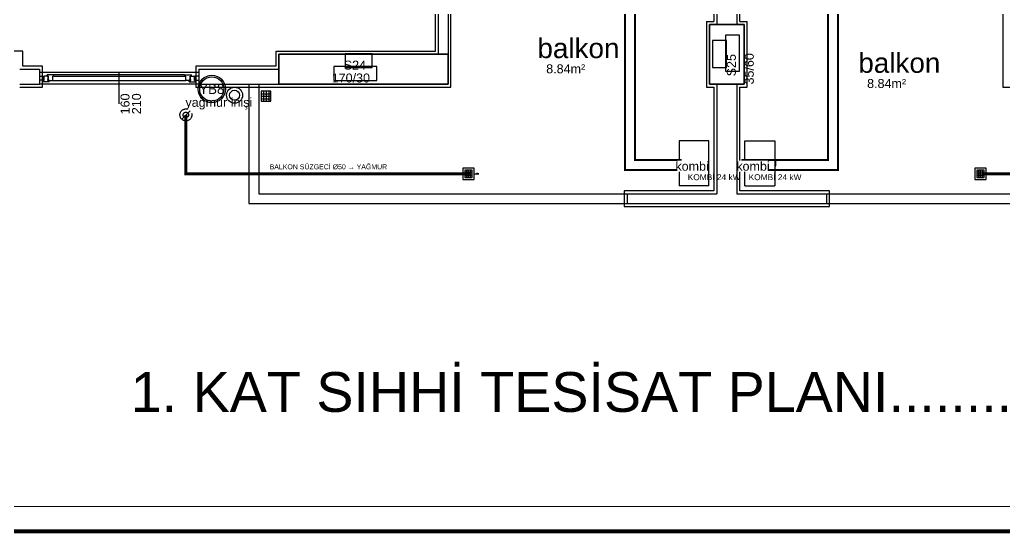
# Model space of a CAD drawing. Header units: centimetres. Extents: x -7420 to 31836, y -2 to 2802.
# Drawn here: x 10500 to 11489, y -2 to 514 of the extents above; entities that cross this region are included whole.
import ezdxf
from ezdxf.enums import TextEntityAlignment as Align

# ---------------------------------------------------------------- set-up
doc = ezdxf.new("R2010")
doc.units = ezdxf.units.CM
doc.linetypes.add('BASMA HATTI', pattern=[31, 25, -6])
doc.linetypes.add('YAGMUR HATTI', pattern=[36, 30, -6])
for name, color, linetype in [('ROTAS-CIHAZ', 135, 'CONTINUOUS'), ('ROTAS-KAT-ADI', 1, 'CONTINUOUS'), ('ROTAS-MIMARI', 8, 'CONTINUOUS'), ('ROTAS-MIMARI-KOLON', 8, 'CONTINUOUS'), ('ROTAS-MIMARI-YAZI', 8, 'CONTINUOUS'), ('ROTAS-PAFTA', 7, 'CONTINUOUS'), ('ROTAS-SICAKSU-BORU', 1, 'BASMA HATTI'), ('ROTAS-SOGUKSU-BORU', 5, 'CONTINUOUS'), ('ROTAS-TEFRIS', 15, 'CONTINUOUS'), ('ROTAS-YAGMUR-BORUSU', 3, 'YAGMUR HATTI'), ('ROTAS-YAGMUR-BORUSU-CAP', 3, 'CONTINUOUS')]:
    doc.layers.add(name, color=color, linetype=linetype)
doc.styles.add('ROTAS', font='arial.ttf')

# ---------------------------------------------------------------- blocks, each defined once
blk = doc.blocks.new('ROTAS-SUZGEC')
h = blk.add_hatch(color=256)
h.dxf.hatch_style = 1
h.paths.add_polyline_path([(5, 0), (3.71, 0.32), (3.71, -0.32)])
for p, q in [((-3.82, 1.18), (0.88, 1.18)), ((-2.65, -2.35), (-2.65, 2.35)), ((-1.47, -2.35), (-1.47, 2.35)), ((-0.29, -2.35), (-0.29, 2.35)), ((-3.82, 0), (0.88, 0)), ((-3.82, -1.18), (0.88, -1.18)), ((2.06, 0), (5, 0))]:
    blk.add_line(p, q)
for points in [[(-5, -3.53), (2.06, -3.53), (2.06, 3.53), (-5, 3.53)], [(-3.82, -2.35), (0.88, -2.35), (0.88, 2.35), (-3.82, 2.35)], [(5, 0), (3.71, 0.32), (3.71, -0.32)]]:
    blk.add_lwpolyline(points, close=True)
for tag, p in [('PSCP_001', (-1.25, 0.75)), ('PS_001', (-0.62, -0.5))]:
    blk.add_attdef(tag, p, '', height=1)
blk = doc.blocks.new('ROTAS-KOLON-NO-YAGMUR')
for radius in [27.5, 24.3]:
    blk.add_circle((0, 0), radius)
blk.add_attdef('K', text='', height=20).set_placement((0, 0), align=Align.MIDDLE_CENTER)

msp = doc.modelspace()

# ---------------------------------------------------------------- linework, layer by layer
at = {"layer": 'ROTAS-MIMARI'}
for p, q in [((10917.41, 846.24), (10917.41, 482.24)), ((10920.41, 849.24), (10920.41, 479.24)), ((10930.41, 559.24), (10930.41, 479.24)), ((10933.41, 446.24), (10933.41, 556.24)), ((11197.41, 556.24), (11197.41, 512.24)), ((11200.41, 559.24), (11200.41, 509.24)), ((11220.41, 559.24), (11220.41, 509.24)), ((11223.41, 512.24), (11223.41, 556.24)), ((11487.41, 556.24), (11487.41, 482.24)), ((11189.91, 512.24), (11189.91, 446.24)), ((11189.91, 512.24), (11197.41, 512.24)), ((11223.41, 512.24), (11230.91, 512.24)), ((11230.91, 446.24), (11230.91, 512.24)), ((10503.41, 482.42), (10433.41, 482.42)), ((10503.41, 467.24), (10503.41, 482.42)), ((10917.41, 482.24), (10757.41, 482.24)), ((10757.41, 482.24), (10757.41, 467.24)), ((11487.41, 482.24), (11487.41, 446.24)), ((10523.41, 467.24), (10503.41, 467.24)), ((10523.41, 446.24), (10523.41, 467.24)), ((10757.41, 467.24), (10677.41, 467.24)), ((10677.41, 467.24), (10677.41, 446.24)), ((10500.41, 464.24), (10520.41, 464.24)), ((10520.41, 464.24), (10520.41, 449.24)), ((10680.41, 461.05), (10520.41, 461.05)), ((10520.41, 461.05), (10520.41, 449.24)), ((10520.41, 457.24), (10524.41, 457.24)), ((10524.41, 457.24), (10524.41, 453.24)), ((10524.91, 453.04), (10524.91, 457.24)), ((10528.91, 457.24), (10524.91, 457.24)), ((10534.81, 458.64), (10528.01, 458.64)), ((10528.01, 457.24), (10528.01, 458.64)), ((10528.01, 457.24), (10529.21, 457.24)), ((10528.91, 454.04), (10528.91, 457.24)), ((10529.21, 454.04), (10529.21, 457.24)), ((10534.81, 457.24), (10533.61, 457.24)), ((10533.61, 453.04), (10533.61, 457.24)), ((10666.01, 458.64), (10534.81, 458.64)), ((10534.81, 457.24), (10534.81, 458.64)), ((10534.81, 457.24), (10666.01, 457.24)), ((10600.41, 429.6), (10600.41, 461.05)), ((10666.01, 457.24), (10666.01, 458.64)), ((10666.01, 458.64), (10672.81, 458.64)), ((10666.01, 457.24), (10667.21, 457.24)), ((10667.21, 453.04), (10667.21, 457.24)), ((10672.81, 457.24), (10671.61, 457.24)), ((10671.61, 454.04), (10671.61, 457.24)), ((10671.91, 457.24), (10675.91, 457.24)), ((10671.91, 454.04), (10671.91, 457.24)), ((10672.81, 457.24), (10672.81, 458.64)), ((10675.91, 453.04), (10675.91, 457.24)), ((10680.41, 457.24), (10676.41, 457.24)), ((10676.41, 457.24), (10676.41, 453.24)), ((10680.41, 464.24), (10760.41, 464.24)), ((10680.41, 464.24), (10680.41, 449.24)), ((10680.41, 461.05), (10680.41, 449.24)), ((10500.41, 449.24), (10520.41, 449.24)), ((10500.41, 446.24), (10523.41, 446.24)), ((10524.41, 453.24), (10520.41, 453.24)), ((10680.41, 449.24), (10520.41, 449.24)), ((10524.91, 453.04), (10523.71, 453.04)), ((10523.71, 451.64), (10523.71, 453.04)), ((10530.11, 451.64), (10523.71, 451.64)), ((10528.61, 453.04), (10528.61, 454.04)), ((10528.91, 454.04), (10528.61, 454.04)), ((10530.11, 453.04), (10528.61, 453.04)), ((10529.51, 454.04), (10529.21, 454.04)), ((10529.21, 453.04), (10529.21, 453.54)), ((10529.51, 453.54), (10529.21, 453.54)), ((10529.21, 453.04), (10533.61, 453.04)), ((10529.51, 453.54), (10529.51, 454.04)), ((10530.11, 451.64), (10530.11, 453.04)), ((10533.61, 453.04), (10667.21, 453.04)), ((10671.61, 453.04), (10667.21, 453.04)), ((10670.71, 451.64), (10670.71, 453.04)), ((10670.71, 453.04), (10672.21, 453.04)), ((10670.71, 451.64), (10677.11, 451.64)), ((10671.31, 453.54), (10671.31, 454.04)), ((10671.31, 454.04), (10671.61, 454.04)), ((10671.31, 453.54), (10671.61, 453.54)), ((10671.61, 453.04), (10671.61, 453.54)), ((10671.91, 454.04), (10672.21, 454.04)), ((10672.21, 453.04), (10672.21, 454.04)), ((10675.91, 453.04), (10677.11, 453.04)), ((10676.41, 453.24), (10680.41, 453.24)), ((10677.11, 451.64), (10677.11, 453.04)), ((10677.41, 446.24), (10760.41, 446.24)), ((10680.41, 449.24), (10760.41, 449.24)), ((10730.41, 449.24), (10730.41, 329.24)), ((10740.41, 449.24), (10740.41, 339.24)), ((10760.41, 446.24), (10933.41, 446.24)), ((11189.91, 446.24), (11197.41, 446.24)), ((11197.41, 446.24), (11197.41, 342.24)), ((11200.41, 449.24), (11200.41, 339.24)), ((11220.41, 449.24), (11220.41, 339.24)), ((11223.41, 342.24), (11223.41, 446.24)), ((11223.41, 446.24), (11230.91, 446.24)), ((11487.41, 446.24), (11660.41, 446.24)), ((10752.69, 442.11), (10742.69, 442.11)), ((10742.69, 442.11), (10742.69, 432.11)), ((10742.69, 439.64), (10752.69, 439.64)), ((10742.69, 437.11), (10752.69, 437.11)), ((10745.16, 442.11), (10745.16, 432.11)), ((10747.77, 442.11), (10747.77, 432.11)), ((10750.39, 442.11), (10750.39, 432.11)), ((10752.69, 432.11), (10752.69, 442.11)), ((10742.69, 434.58), (10752.69, 434.58)), ((10742.69, 432.11), (10752.69, 432.11)), ((11162.41, 392.24), (11162.41, 347.24)), ((11192.41, 392.24), (11162.41, 392.24)), ((11192.41, 347.24), (11192.41, 392.24)), ((11228.41, 347.24), (11228.41, 392.24)), ((11228.41, 392.24), (11258.41, 392.24)), ((11258.41, 392.24), (11258.42, 347.24)), ((11161.12, 367.24), (11161.12, 372.23)), ((11161.12, 372.23), (11162.41, 372.23)), ((11162.41, 367.24), (11161.12, 367.24)), ((11259.7, 372.23), (11258.41, 372.23)), ((11258.41, 367.24), (11259.7, 367.24)), ((11259.7, 367.24), (11259.7, 372.23)), ((11192.41, 347.24), (11162.41, 347.24)), ((11228.41, 347.24), (11258.42, 347.24)), ((10740.41, 339.24), (11110.41, 339.24)), ((11197.41, 342.24), (11107.41, 342.24)), ((11107.41, 342.24), (11107.41, 326.24)), ((11110.41, 339.24), (11110.41, 329.24)), ((11110.41, 339.24), (11200.41, 339.24)), ((11220.41, 339.24), (11310.41, 339.24)), ((11313.41, 342.24), (11223.41, 342.24)), ((11310.41, 339.24), (11310.41, 329.24)), ((11313.41, 326.24), (11313.41, 342.24)), ((10730.41, 329.24), (11110.41, 329.24)), ((11107.41, 326.24), (11313.41, 326.24)), ((11110.41, 329.24), (11310.41, 329.24))]:
    msp.add_line(p, q, dxfattribs=at)
for points in [[(11192.91, 449.24), (11192.91, 509.24)], [(11192.91, 509.24), (11227.91, 509.24)], [(11227.91, 509.24), (11227.91, 449.24)], [(10760.41, 449.24), (10760.41, 479.24)], [(10760.41, 479.24), (10930.41, 479.24)], [(10930.41, 479.24), (10930.41, 449.24)], [(10730.41, 449.24), (10730.41, 348.75)], [(10930.41, 449.24), (10760.41, 449.24)], [(11227.91, 449.24), (11192.91, 449.24)], [(11310.41, 339.24), (11680.41, 339.24)], [(11310.41, 329.24), (11690.41, 329.24)]]:
    msp.add_lwpolyline(points, dxfattribs=at)
for radius in [8, 5]:
    msp.add_circle((10716.14, 438.13), radius, dxfattribs=at)
at = {"layer": 'ROTAS-MIMARI-KOLON'}
for points in [[(11227.91, 509.24), (11192.91, 509.24), (11192.91, 449.24), (11227.91, 449.24), (11227.91, 509.24)], [(11223, 462.36), (11223, 498.48), (11209.04, 498.48), (11209.04, 462.36), (11223, 462.36)], [(11209.94, 466.01), (11209.94, 493.03), (11195.98, 493.03), (11195.98, 466.01), (11209.94, 466.01)], [(10930.41, 479.24), (10760.41, 479.24), (10760.41, 449.24), (10930.41, 449.24), (10930.41, 479.24)], [(10827.22, 465.92), (10854.24, 465.92), (10854.24, 479.88), (10827.22, 479.88), (10827.22, 465.92)], [(10815.7, 452.96), (10858.81, 452.96), (10858.81, 466.93), (10815.7, 466.93), (10815.7, 452.96)]]:
    msp.add_lwpolyline(points, dxfattribs=at)
at = {"layer": 'ROTAS-PAFTA'}
for points, const_width in [([(10000, 0), (12500, 0), (12500, 2800), (10000, 2800)], 4), ([(10025, 25), (12475, 25), (12475, 2775), (10025, 2775)], 1)]:
    msp.add_lwpolyline(points, close=True, dxfattribs=dict(at, const_width=const_width))
at = {"layer": 'ROTAS-SICAKSU-BORU', "const_width": 2}
for points in [[(11225, 363), (11322, 363), (11322, 745), (11264, 745), (11264, 709), (11258, 709), (11258, 775), (11390, 775), (11390, 1121), (11282, 1121), (11282, 1443), (11372, 1443), (11372, 1383), (11466, 1383), (11466, 1535), (11510, 1535), (11510, 1593), (11366, 1593), (11366, 1615), (11394, 1615), (11394, 1703), (11457, 1703)], [(11165, 363), (11108, 363), (11108, 685), (11172, 685), (11172, 707), (11170, 707), (11170, 695), (10984, 695), (10984, 939), (10932, 939), (10932, 1261), (10980, 1261), (10980, 1397), (11040, 1397), (11040, 1583), (10917, 1583)]]:
    msp.add_lwpolyline(points, dxfattribs=at)
at = {"layer": 'ROTAS-SOGUKSU-BORU', "const_width": 2}
for points in [[(11225, 373), (11312, 373), (11312, 735), (11274, 735), (11274, 699), (11248, 699), (11248, 785), (11380, 785), (11380, 1111), (11272, 1111), (11272, 1453), (11382, 1453), (11382, 1393), (11456, 1393), (11456, 1545), (11500, 1545), (11500, 1583), (11356, 1583), (11356, 1625), (11384, 1625), (11384, 1713), (11457, 1713)], [(11165, 373), (11118, 373), (11118, 675), (11182, 675), (11182, 717), (11160, 717), (11160, 705), (10994, 705), (10994, 949), (10942, 949), (10942, 1251), (10990, 1251), (10990, 1387), (11050, 1387), (11050, 1593), (10917, 1593)]]:
    msp.add_lwpolyline(points, dxfattribs=at)
at = {"layer": 'ROTAS-YAGMUR-BORUSU'}
msp.add_line((10663.07, 414.21), (10671.47, 422.61), dxfattribs=at)
at = {"layer": 'ROTAS-YAGMUR-BORUSU', "const_width": 3}
for points in [[(10953.41, 359.24), (10667.27, 359.24), (10667.27, 418.41)], [(11467.41, 359.24), (11719.24, 359.24), (11719.24, 418.54)]]:
    msp.add_lwpolyline(points, dxfattribs=at)
at = {"layer": 'ROTAS-YAGMUR-BORUSU'}
for radius in [6, 2.7]:
    msp.add_circle((10667.27, 418.41), radius, dxfattribs=at)

# ---------------------------------------------------------------- block references
at = {"layer": 'ROTAS-TEFRIS'}
ref = msp.add_blockref('ROTAS-KOLON-NO-YAGMUR', (10693.27, 444.41), dxfattribs=dict(at, xscale=0.5, yscale=0.5))
ref.add_attrib('K', 'YB8', dxfattribs={"height": 10}).set_placement((10693.27, 444.41), align=Align.MIDDLE_CENTER)
at = {"layer": 'ROTAS-TEFRIS', "xscale": 1.6, "yscale": 1.6}
for p in [(10953.41, 359.24), (11467.41, 359.24)]:
    msp.add_blockref('ROTAS-SUZGEC', p, dxfattribs=at)

# ---------------------------------------------------------------- texts
at = {"layer": 'ROTAS-KAT-ADI', "style": 'ROTAS'}
msp.add_text('1. KAT SIHHİ TESİSAT PLANI..........ÖLÇEK: 1 / 50', height=40, dxfattribs=at).set_placement((11250, 120), align=Align.CENTER)
at = {"layer": 'ROTAS-MIMARI-YAZI', "style": 'ROTAS'}
for s, height, p in [('balkon', 20, (11061.37, 485.42)), ('balkon', 20, (11383.54, 470.66)), ('S24', 9, (10836.97, 468.4)), ('8.84m²', 9, (11048.57, 464.68)), ('170/30', 9, (10832.88, 455.45)), ('8.84m²', 9, (11370.74, 449.92)), ('yağmur inişi', 9, (10700.35, 431.01))]:
    msp.add_text(s, height=height, dxfattribs=at).set_placement(p, align=Align.MIDDLE_CENTER)
for s, p in [('S25', (11214.89, 468.34)), ('35/60', (11232.89, 464.69)), ('160', (10606.16, 429.4)), ('210', (10617.66, 429.58))]:
    msp.add_text(s, height=9, rotation=90, dxfattribs=at).set_placement(p, align=Align.MIDDLE_CENTER)
at = {"layer": 'ROTAS-YAGMUR-BORUSU-CAP', "style": 'ROTAS'}
msp.add_text('BALKON SÜZGECİ Ø50 → YAĞMUR', height=5, dxfattribs=at).set_placement((10810.34, 362.24), align=Align.BOTTOM_CENTER)

# ---------------------------------------------------------------- next in the draw order: wipeouts: each hides what was drawn before it
for points in [[(11190.41, 361.32), (11160.51, 361.32), (11160.51, 372.32), (11190.41, 372.32)], [(11251.55, 361.32), (11221.65, 361.32), (11221.65, 372.32), (11251.55, 372.32)]]:
    msp.add_wipeout(points)

# ---------------------------------------------------------------- next in the draw order: texts
at = {"layer": 'ROTAS-CIHAZ', "style": 'ROTAS'}
for p in [(11171.08, 352.82), (11232.22, 352.82)]:
    msp.add_text('KOMBİ 24 kW', height=6, dxfattribs=at).set_placement(p)
at = {"layer": 'ROTAS-MIMARI-YAZI', "style": 'ROTAS'}
for p in [(11175.46, 366.82), (11236.6, 366.82)]:
    msp.add_text('kombi', height=9, dxfattribs=at).set_placement(p, align=Align.MIDDLE_CENTER)

doc.saveas('drawing.dxf')
